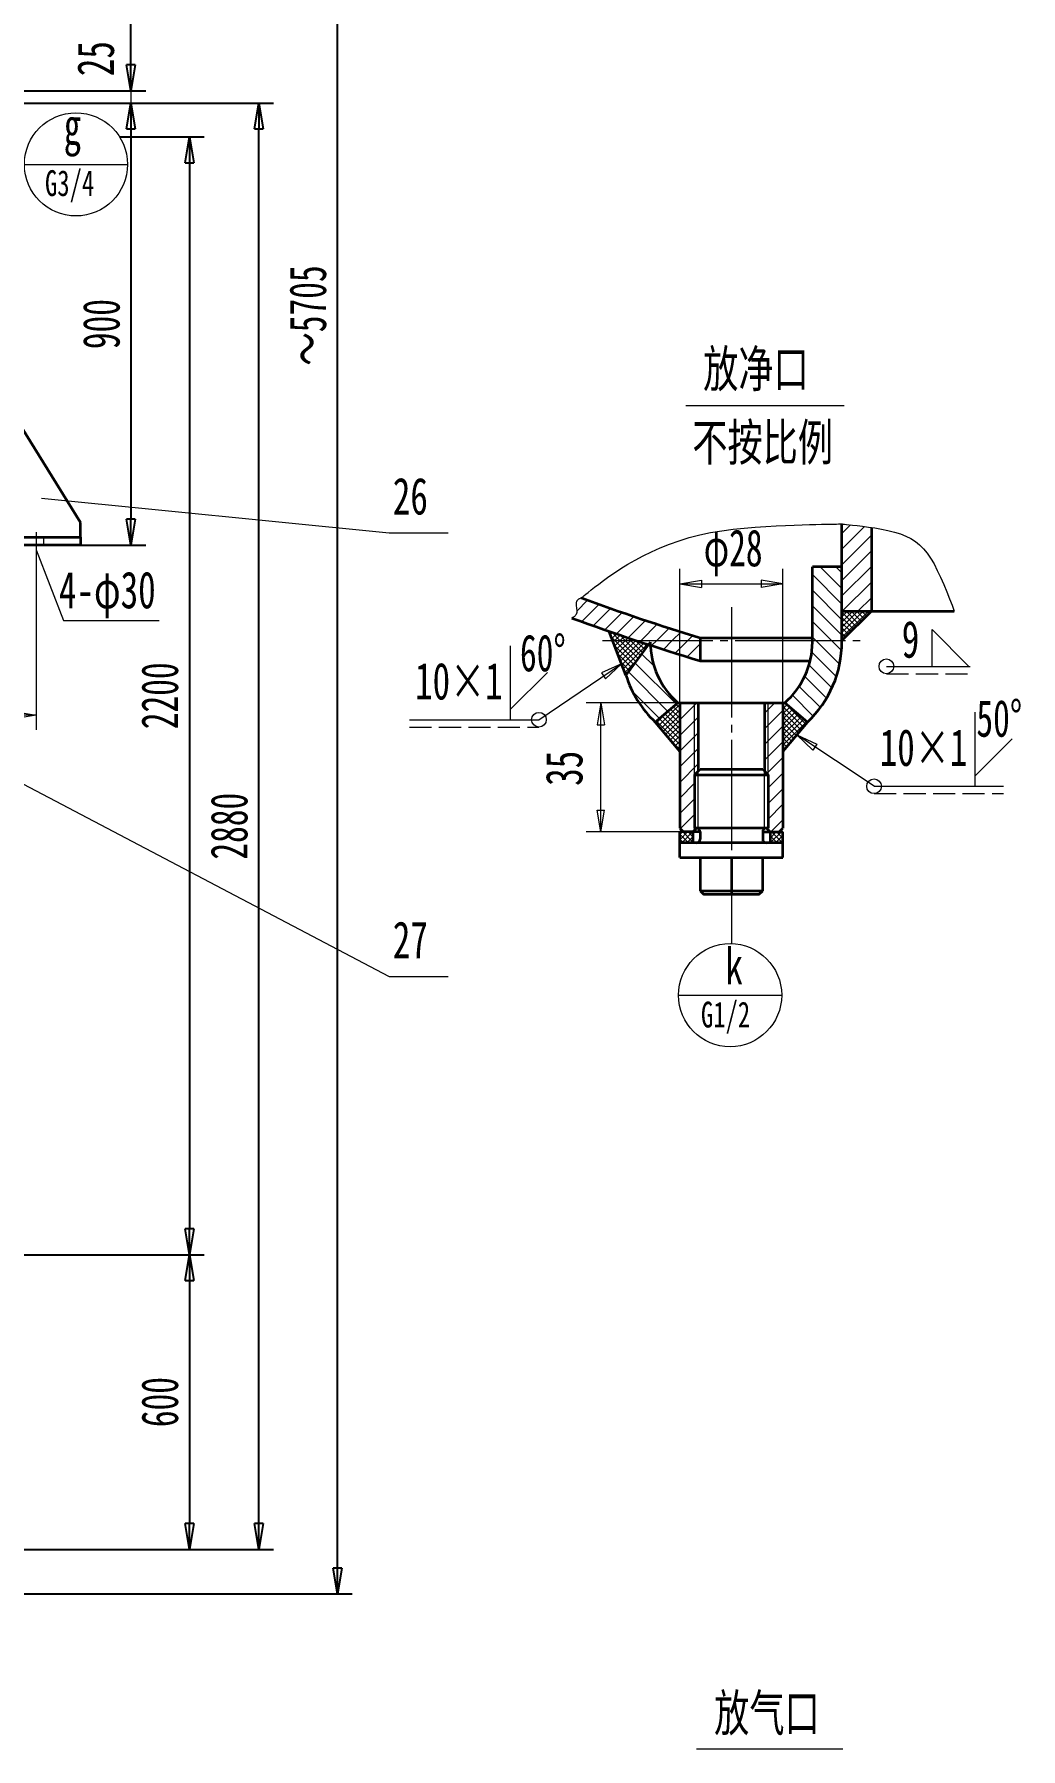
# Model space of a CAD drawing. Header units: inches. Extents: x 1789 to 2383, y -11 to 830.
# Drawn here: x 2042.4 to 2176.2, y 377.2 to 609.9 of the extents above; entities that cross this region are included whole.
import ezdxf
from ezdxf.enums import TextEntityAlignment as Align

# ---------------------------------------------------------------- set-up
doc = ezdxf.new("R2010")
doc.units = ezdxf.units.IN
doc.header["$MEASUREMENT"] = 0
doc.linetypes.add('DASHDOT', pattern=[18, 15, -1, 1, -1])
doc.linetypes.add('DASHED', pattern=[4, 3, -1])
doc.layers.get('0').update_dxf_attribs({"lineweight": 13})
doc.layers.get('Defpoints').update_dxf_attribs({"lineweight": 13})
for name, color, linetype, lineweight in [('1', 7, 'Continuous', 35), ('2', 7, 'DASHDOT', 13), ('3', 7, 'DASHED', 13), ('5', 7, 'Continuous', 15), ('细实线', 7, 'Continuous', 13)]:
    doc.layers.add(name, color=color, linetype=linetype, lineweight=lineweight)
doc.styles.add('style1', font='SIMFANG.TTF', dxfattribs={"width": 0.667})
doc.dimstyles.get("Standard").update_dxf_attribs({"dimtxt": 5, "dimasz": 3.5, "dimexe": 2, "dimexo": 0.0625, "dimgap": 1.5, "dimtad": 1, "dimdec": 0, "dimzin": 0, "dimdsep": 46, "dimtxsty": 'style1', "dimblk": 'CLOSED', "dimcen": 0.09, "dimadec": 0, "dimazin": 0, "dimtfac": 1, "dimtdec": 0, "dimtofl": 0, "dimtmove": 0, "dimatfit": 3, "dimldrblk": 'CLOSED', "dimfxl": 0, "dimtolj": 1, "dimtzin": 0, "dimarcsym": 0})

# ---------------------------------------------------------------- blocks, each defined once
blk = doc.blocks.new('_Closed')
at = {"color": 0, "linetype": 'ByBlock', "lineweight": -2}
for p, q in [((-1, 0.167), (0, 0)), ((-1, 0.167), (-1, -0.167)), ((0, 0), (-1, -0.167)), ((0, 0), (-1, 0))]:
    blk.add_line(p, q, dxfattribs=at)
blk = doc.blocks.new('*D90')
at = {"layer": '5', "color": 0, "lineweight": -2}
for p, q in [((2028.41, 600.61), (2057.48, 600.61)), ((2055.48, 597.11), (2055.48, 544.11)), ((2041.62, 540.61), (2057.48, 540.61))]:
    blk.add_line(p, q, dxfattribs=at)
at = {"layer": 'Defpoints', "color": 0, "lineweight": 15}
for p in [(2028.35, 600.61), (2041.56, 540.61), (2055.48, 540.61)]:
    blk.add_point(p, dxfattribs=at)
at = {"layer": '5', "color": 0, "lineweight": -2, "xscale": 3.5, "yscale": 3.5, "zscale": 3.5}
for p, rotation in [((2055.48, 600.61), 90), ((2055.48, 540.61), 270)]:
    blk.add_blockref('_Closed', p, dxfattribs=dict(at, rotation=rotation))
at = {"layer": '5', "color": 0, "insert": (2051.48, 570.61), "char_height": 5, "attachment_point": 5, "rotation": 90, "style": 'style1'}
blk.add_mtext('\\A1;900', dxfattribs=at)
blk = doc.blocks.new('*U49')
at = {"layer": '5'}
for p, q in [((-297.89, 166.4), (-296.69, 167.6, 1)), ((-297.89, 164.28), (-295.39, 166.78)), ((-297.89, 162.16), (-295.39, 164.66)), ((-297.89, 160.04), (-295.89, 162.04)), ((-297.89, 157.92), (-295.89, 159.92)), ((-297.82, 155.87), (-295.89, 157.8))]:
    blk.add_line(p, q, dxfattribs=at)
blk = doc.blocks.new('*U12')
at = {"layer": '5'}
for p, q in [((-297.89, 166.4), (-296.69, 167.6, 1)), ((-297.89, 164.28), (-295.39, 166.78)), ((-297.89, 162.16), (-295.39, 164.66)), ((-297.89, 160.04), (-295.89, 162.04)), ((-297.89, 157.92), (-295.89, 159.92)), ((-297.82, 155.87), (-295.89, 157.8))]:
    blk.add_line(p, q, dxfattribs=at)
blk = doc.blocks.new('*U13')
at = {"layer": '5'}
for p, q in [((-283.89, 171.92), (-286.39, 169.42, 1)), ((-283.89, 169.8), (-286.39, 167.3))]:
    blk.add_line(p, q, dxfattribs=at)
blk = doc.blocks.new('*U14')
at = {"layer": '5'}
for p, q in [((-283.89, 167.68), (-286.39, 165.18, 1)), ((-283.89, 165.56), (-286.07, 163.38)), ((-285.89, 161.43), (-283.89, 163.43)), ((-285.89, 159.31), (-283.89, 161.31)), ((-285.89, 157.19), (-283.89, 159.19)), ((-285.51, 155.45), (-283.89, 157.07))]:
    blk.add_line(p, q, dxfattribs=at)
blk = doc.blocks.new('*U15')
at = {"layer": '5'}
for p, q in [((-297.89, 155.09), (-297.53, 155.45)), ((-297.89, 154.38), (-296.83, 155.45)), ((-296.69, 153.95), (-297.89, 155.15)), ((-297.4, 153.95), (-297.89, 154.44, 1)), ((-297.62, 153.95), (-296.14, 155.43)), ((-296.14, 154.1), (-297.48, 155.45)), ((-296.91, 153.95), (-296.14, 154.72)), ((-296.14, 154.81), (-296.77, 155.45)), ((-296.21, 153.95), (-296.14, 154.01))]:
    blk.add_line(p, q, dxfattribs=at)
blk = doc.blocks.new('*U16')
at = {"layer": '5'}
for p, q in [((-285.64, 155.32), (-285.51, 155.45)), ((-285.64, 154.61), (-284.81, 155.45)), ((-284.67, 153.95), (-285.64, 154.92)), ((-285.38, 153.95), (-285.64, 154.21, 1)), ((-285.6, 153.95), (-284.1, 155.45)), ((-283.96, 153.95), (-285.46, 155.45)), ((-284.89, 153.95), (-283.89, 154.95)), ((-283.89, 154.58), (-284.75, 155.45)), ((-284.19, 153.95), (-283.89, 154.24)), ((-283.89, 155.29), (-284.05, 155.45))]:
    blk.add_line(p, q, dxfattribs=at)
blk = doc.blocks.new('*U17')
at = {"layer": '5'}
for p, q in [((-297.89, 172.77), (-297.71, 172.95, 1)), ((-297.89, 170.65), (-295.59, 172.95)), ((-297.89, 168.53), (-295.39, 171.03)), ((-296.69, 167.6), (-295.39, 168.9))]:
    blk.add_line(p, q, dxfattribs=at)
blk = doc.blocks.new('*U18')
at = {"layer": '5'}
for p, q in [((-283.89, 172.86), (-283.8, 172.95)), ((-283.89, 172.15), (-283.34, 172.7)), ((-281.12, 169.68), (-283.89, 172.45)), ((-283.89, 171.45), (-282.96, 172.37)), ((-280.79, 170.06), (-283.68, 172.95)), ((-283.89, 170.74), (-282.58, 172.05)), ((-281.44, 169.29), (-283.89, 171.74)), ((-283.89, 170.03), (-282.19, 171.73)), ((-283.89, 169.33), (-281.81, 171.41)), ((-283.89, 168.62), (-281.42, 171.08)), ((-281.76, 168.91), (-283.89, 171.04)), ((-283.89, 167.91), (-281.04, 170.76)), ((-283.89, 167.2), (-280.65, 170.44)), ((-282.08, 168.52), (-283.89, 170.33)), ((-282.41, 168.14), (-283.89, 169.62)), ((-282.73, 167.75), (-283.89, 168.91)), ((-283.05, 167.37), (-283.89, 168.21)), ((-283.37, 166.99), (-283.89, 167.5)), ((-283.89, 166.5), (-283.24, 167.14)), ((-283.7, 166.6), (-283.89, 166.79, 1))]:
    blk.add_line(p, q, dxfattribs=at)
blk = doc.blocks.new('*U52')
at = {"layer": '5'}
for p, q in [((-297.89, 172.95), (-310.59, 172.95)), ((-308.59, 172.95), (-309.09, 169.99)), ((-308.59, 155.45), (-308.59, 172.95)), ((-308.59, 172.95), (-308.1, 169.99)), ((-309.09, 169.99), (-308.1, 169.99)), ((-308.59, 155.45), (-309.09, 158.4)), ((-309.09, 158.4), (-308.1, 158.4)), ((-308.59, 155.45), (-308.1, 158.4)), ((-297.39, 155.45), (-310.59, 155.45, 1))]:
    blk.add_line(p, q, dxfattribs=at)
blk = doc.blocks.new('*U53')
at = {"layer": '5'}
for p, q in [((-311.87, 185.42), (-310.41, 186.89, 1)), ((-311.19, 183.99), (-308.85, 186.33)), ((-309.63, 183.43), (-307.28, 185.78)), ((-308.06, 182.87), (-305.7, 185.23)), ((-306.49, 182.33), (-304.12, 184.69)), ((-304.9, 181.79), (-302.53, 184.16)), ((-303.14, 181.43), (-300.94, 183.64)), ((-301.02, 181.43), (-299.33, 183.12)), ((-298.9, 181.43), (-297.72, 182.61)), ((-296.78, 181.43), (-296.1, 182.11))]:
    blk.add_line(p, q, dxfattribs=at)
blk = doc.blocks.new('*U54')
at = {"layer": '5'}
for p, q in [((-303.31, 181.26), (-303.14, 181.43, 1)), ((-301.71, 180.73), (-301.02, 181.43)), ((-300.11, 180.22), (-298.9, 181.43)), ((-298.5, 179.71), (-296.78, 181.43)), ((-296.88, 179.21), (-295.1, 180.98)), ((-295.25, 178.72), (-295.1, 178.86))]:
    blk.add_line(p, q, dxfattribs=at)
blk = doc.blocks.new('*U55')
at = {"layer": '5'}
for p, q in [((-300.79, 169.83), (-297.89, 172.73)), ((-297.89, 171.57), (-298.75, 172.43)), ((-297.89, 172.27), (-298.37, 172.75)), ((-301.11, 170.21), (-299.63, 171.69, 1)), ((-297.89, 167.32), (-301.06, 170.49)), ((-297.89, 168.03), (-300.67, 170.82)), ((-300.47, 169.44), (-297.89, 172.02)), ((-297.89, 168.74), (-300.29, 171.14)), ((-300.14, 169.06), (-297.89, 171.31)), ((-297.89, 169.44), (-299.91, 171.46)), ((-299.82, 168.67), (-297.89, 170.61)), ((-297.89, 170.15), (-299.52, 171.78)), ((-299.5, 168.29), (-297.89, 169.9)), ((-297.89, 170.86), (-299.14, 172.11)), ((-299.17, 167.91), (-297.89, 169.19)), ((-297.89, 166.62), (-299.16, 167.89)), ((-298.85, 167.52), (-297.89, 168.48)), ((-298.53, 167.14), (-297.89, 167.78)), ((-298.21, 166.75), (-297.89, 167.07))]:
    blk.add_line(p, q, dxfattribs=at)
blk = doc.blocks.new('*U56')
at = {"layer": '5'}
for p, q in [((-306.91, 181.2), (-306.68, 181.43)), ((-304.14, 178.15), (-306.73, 180.74)), ((-303.84, 178.56), (-306.71, 181.43)), ((-306.71, 180.69), (-305.97, 181.43)), ((-306.52, 180.18), (-305.26, 181.43)), ((-306.32, 179.66), (-304.55, 181.43)), ((-304.44, 177.74), (-306.3, 179.6)), ((-306.13, 179.15), (-303.85, 181.43)), ((-303.54, 178.97), (-306.01, 181.43)), ((-305.93, 178.64), (-303.31, 181.26)), ((-305.74, 178.13), (-302.78, 181.08)), ((-305.54, 177.62), (-302.25, 180.91)), ((-303.24, 179.37), (-305.3, 181.43)), ((-302.94, 179.78), (-304.59, 181.43)), ((-302.64, 180.19), (-303.88, 181.43)), ((-302.34, 180.6), (-302.85, 181.11)), ((-304.74, 177.33), (-305.86, 178.46)), ((-305.04, 176.93), (-305.43, 177.31, 1)), ((-305.35, 177.1), (-303.7, 178.75))]:
    blk.add_line(p, q, dxfattribs=at)
blk = doc.blocks.new('*U57')
at = {"layer": '5'}
for p, q in [((-307.3, 182.22), (-307.01, 182.51)), ((-306.71, 181.43), (-307.17, 181.89, 1)), ((-306.01, 181.43), (-307.12, 182.55)), ((-307.1, 181.71), (-306.49, 182.33)), ((-306.68, 181.43), (-305.96, 182.15)), ((-305.3, 181.43), (-306.04, 182.18)), ((-305.97, 181.43), (-305.43, 181.97)), ((-305.26, 181.43), (-304.9, 181.79)), ((-304.59, 181.43), (-304.97, 181.81)), ((-304.55, 181.43), (-304.37, 181.61)), ((-303.88, 181.43), (-303.91, 181.46)), ((-303.85, 181.43), (-303.84, 181.43))]:
    blk.add_line(p, q, dxfattribs=at)
blk = doc.blocks.new('*U58')
at = {"layer": '5'}
for p, q in [((-275.89, 185.35), (-275.83, 185.4)), ((-275.89, 184.64), (-275.12, 185.4)), ((-275.89, 183.93), (-274.42, 185.4)), ((-275.89, 183.23), (-273.71, 185.4)), ((-275.89, 182.52), (-273, 185.4)), ((-275.89, 181.81), (-272.3, 185.4)), ((-273.97, 183.34), (-275.89, 185.25)), ((-274.33, 182.98), (-275.89, 184.55)), ((-273.62, 183.69), (-275.33, 185.4)), ((-273.26, 184.04), (-274.62, 185.4)), ((-272.91, 184.39), (-273.92, 185.4)), ((-272.55, 184.75), (-273.21, 185.4)), ((-272.2, 185.1), (-272.5, 185.4)), ((-274.68, 182.63), (-275.89, 183.84)), ((-275.04, 182.28), (-275.89, 183.13)), ((-275.39, 181.93), (-275.89, 182.43)), ((-275.74, 181.58), (-275.89, 181.72, 1))]:
    blk.add_line(p, q, dxfattribs=at)
blk = doc.blocks.new('*U59')
at = {"layer": '5'}
for p, q in [((-275.89, 195.95), (-274.73, 197.12, 1)), ((-275.89, 193.83), (-272.82, 196.9)), ((-275.89, 191.71), (-271.89, 195.71)), ((-275.89, 189.59), (-271.89, 193.59)), ((-275.89, 187.47), (-271.89, 191.47)), ((-275.83, 185.4), (-271.89, 189.35)), ((-273.71, 185.4), (-271.89, 187.23))]:
    blk.add_line(p, q, dxfattribs=at)
blk = doc.blocks.new('*U60')
for p, q in [((-296.6, 195.39), (-295.18, 195.76)), ((-295.18, 195.76), (-293.7, 196.07)), ((-293.7, 196.07), (-292.19, 196.32)), ((-292.19, 196.32), (-290.66, 196.52)), ((-290.66, 196.52), (-289.14, 196.69)), ((-289.14, 196.69), (-287.65, 196.82)), ((-287.65, 196.82), (-286.2, 196.91)), ((-286.2, 196.91), (-284.82, 196.99)), ((-284.82, 196.99), (-283.53, 197.05)), ((-283.53, 197.05), (-282.35, 197.09)), ((-282.35, 197.09), (-281.26, 197.13)), ((-281.26, 197.13), (-280.29, 197.16)), ((-280.29, 197.16), (-279.42, 197.18)), ((-279.42, 197.18), (-278.65, 197.2)), ((-278.65, 197.2), (-277.99, 197.21)), ((-277.99, 197.21), (-277.43, 197.22)), ((-277.43, 197.22), (-276.97, 197.23)), ((-276.97, 197.23), (-276.61, 197.23)), ((-276.61, 197.23), (-276.35, 197.24)), ((-276.35, 197.24), (-276.15, 197.24)), ((-276.15, 197.24), (-276.02, 197.24)), ((-276.02, 197.24), (-275.95, 197.24)), ((-275.95, 197.24), (-275.89, 197.24)), ((-275.91, 197.24), (-275.89, 197.24)), ((-302.87, 192.91), (-301.74, 193.47)), ((-301.74, 193.47), (-300.54, 194)), ((-300.54, 194), (-299.29, 194.5)), ((-299.29, 194.5), (-297.97, 194.97)), ((-297.97, 194.97), (-296.6, 195.39)), ((-306.74, 190.63), (-305.87, 191.19)), ((-305.87, 191.19), (-304.94, 191.77)), ((-304.94, 191.77), (-303.94, 192.34)), ((-303.94, 192.34), (-302.87, 192.91)), ((-309.92, 188.28), (-309.44, 188.66)), ((-309.44, 188.66), (-308.88, 189.09)), ((-308.88, 189.09), (-308.24, 189.57)), ((-308.24, 189.57), (-307.53, 190.09)), ((-307.53, 190.09), (-306.74, 190.63)), ((-311.24, 187.2), (-311.23, 187.21)), ((-311.24, 187.2), (-311.24, 187.2, 1)), ((-311.23, 187.21), (-311.2, 187.24)), ((-311.2, 187.24), (-311.13, 187.29)), ((-311.13, 187.29), (-311.02, 187.38)), ((-311.02, 187.38), (-310.85, 187.52)), ((-310.85, 187.52), (-310.62, 187.71)), ((-310.62, 187.71), (-310.31, 187.96)), ((-310.31, 187.96), (-309.92, 188.28))]:
    blk.add_line(p, q)
blk = doc.blocks.new('*U61')
for p, q in [((-311.94, 186.56), (-311.95, 186.41)), ((-311.95, 186.41), (-311.95, 186.25)), ((-311.95, 186.25), (-311.94, 186.07)), ((-311.9, 186.69), (-311.94, 186.56)), ((-311.85, 186.79), (-311.9, 186.69)), ((-311.78, 186.88), (-311.85, 186.79)), ((-311.7, 186.96), (-311.78, 186.88)), ((-311.62, 187.02), (-311.7, 186.96)), ((-311.54, 187.06), (-311.62, 187.02)), ((-311.47, 187.1), (-311.54, 187.06)), ((-311.4, 187.13), (-311.47, 187.1)), ((-311.35, 187.15), (-311.4, 187.13)), ((-311.31, 187.17), (-311.35, 187.15)), ((-311.28, 187.18), (-311.31, 187.17)), ((-311.26, 187.19), (-311.28, 187.18)), ((-311.25, 187.19), (-311.26, 187.19)), ((-311.24, 187.2), (-311.25, 187.2, 1)), ((-311.25, 187.2), (-311.25, 187.2)), ((-311.25, 187.2), (-311.25, 187.19)), ((-312.52, 184.48), (-312.53, 184.47)), ((-312.53, 184.47), (-312.53, 184.47)), ((-312.51, 184.48), (-312.52, 184.48)), ((-312.49, 184.49), (-312.51, 184.48)), ((-312.47, 184.51), (-312.49, 184.49)), ((-312.43, 184.53), (-312.47, 184.51)), ((-312.38, 184.56), (-312.43, 184.53)), ((-312.32, 184.6), (-312.38, 184.56)), ((-312.25, 184.64), (-312.32, 184.6)), ((-312.17, 184.7), (-312.25, 184.64)), ((-312.1, 184.77), (-312.17, 184.7)), ((-312.03, 184.86), (-312.1, 184.77)), ((-311.97, 184.96), (-312.03, 184.86)), ((-311.92, 185.07), (-311.97, 184.96)), ((-311.94, 186.07), (-311.92, 185.89)), ((-311.92, 185.89), (-311.89, 185.71)), ((-311.88, 185.21), (-311.92, 185.07)), ((-311.89, 185.71), (-311.88, 185.53)), ((-311.88, 185.53), (-311.87, 185.36)), ((-311.87, 185.36), (-311.88, 185.21))]:
    blk.add_line(p, q)
blk = doc.blocks.new('*U62')
for p, q in [((-275.89, 197.24), (-275.89, 197.24, 1)), ((-275.89, 197.24), (-275.87, 197.24)), ((-275.87, 197.24), (-275.81, 197.23)), ((-275.81, 197.23), (-275.71, 197.22)), ((-275.71, 197.22), (-275.53, 197.2)), ((-275.53, 197.2), (-275.27, 197.18)), ((-275.27, 197.18), (-274.91, 197.14)), ((-274.91, 197.14), (-274.43, 197.09)), ((-274.43, 197.09), (-273.81, 197.02)), ((-273.81, 197.02), (-273.09, 196.93)), ((-273.09, 196.93), (-272.29, 196.83)), ((-272.29, 196.83), (-271.42, 196.7)), ((-271.42, 196.7), (-270.53, 196.54)), ((-270.53, 196.54), (-269.64, 196.36)), ((-269.64, 196.36), (-268.77, 196.14)), ((-268.77, 196.14), (-267.95, 195.88)), ((-267.95, 195.88), (-267.21, 195.59)), ((-267.21, 195.59), (-266.53, 195.25)), ((-266.53, 195.25), (-265.91, 194.86)), ((-265.91, 194.86), (-265.35, 194.4)), ((-265.35, 194.4), (-264.82, 193.88)), ((-264.82, 193.88), (-264.33, 193.27)), ((-264.33, 193.27), (-263.85, 192.59)), ((-263.85, 192.59), (-263.39, 191.81)), ((-263.39, 191.81), (-262.94, 190.94)), ((-262.94, 190.94), (-262.49, 190)), ((-262.49, 190), (-262.07, 189.03)), ((-262.07, 189.03), (-261.66, 188.05)), ((-261.66, 188.05), (-261.28, 187.09)), ((-261.28, 187.09), (-260.94, 186.2)), ((-260.94, 186.2), (-260.65, 185.4))]:
    blk.add_line(p, q)
blk = doc.blocks.new('*U65')
at = {"layer": '5'}
for p, q in [((-297.89, 172.95), (-297.89, 191.13, 1)), ((-283.89, 172.95), (-283.89, 191.13)), ((-297.89, 189.13), (-294.93, 189.62)), ((-297.89, 189.13), (-283.89, 189.13)), ((-297.89, 189.13), (-294.93, 188.64)), ((-294.93, 189.62), (-294.93, 188.64)), ((-283.89, 189.13), (-286.85, 189.62)), ((-286.85, 189.62), (-286.85, 188.64)), ((-283.89, 189.13), (-286.85, 188.64))]:
    blk.add_line(p, q, dxfattribs=at)
blk = doc.blocks.new('*D105')
at = {"layer": '5', "color": 0, "lineweight": -2}
for p, q in [((1972.18, 653.85), (2057.48, 653.85)), ((2055.48, 605.78), (2055.48, 650.35)), ((2031.35, 602.28), (2057.48, 602.28))]:
    blk.add_line(p, q, dxfattribs=at)
at = {"layer": 'Defpoints', "color": 0, "lineweight": 15}
for p in [(1972.12, 653.85), (2055.48, 653.85), (2031.28, 602.28)]:
    blk.add_point(p, dxfattribs=at)
at = {"layer": '5', "color": 0, "lineweight": -2, "xscale": 3.5, "yscale": 3.5, "zscale": 3.5}
for p, rotation in [((2055.48, 653.85), 90), ((2055.48, 602.28), 270)]:
    blk.add_blockref('_Closed', p, dxfattribs=dict(at, rotation=rotation))
at = {"layer": '5', "color": 0, "insert": (2051.48, 628.06), "char_height": 5, "attachment_point": 5, "rotation": 90, "style": 'style1'}
blk.add_mtext('\\A1;～775', dxfattribs=at)
blk = doc.blocks.new('*D106')
at = {"layer": '5', "color": 0, "lineweight": -2}
for p, q in [((2031.35, 600.61), (2074.82, 600.61)), ((2072.82, 407.78), (2072.82, 597.11)), ((1953.68, 404.28), (2074.82, 404.28))]:
    blk.add_line(p, q, dxfattribs=at)
at = {"layer": 'Defpoints', "color": 0, "lineweight": 15}
for p in [(2031.28, 600.61), (2072.82, 600.61), (1953.62, 404.28)]:
    blk.add_point(p, dxfattribs=at)
at = {"layer": '5', "color": 0, "lineweight": -2, "xscale": 3.5, "yscale": 3.5, "zscale": 3.5}
for p, rotation in [((2072.82, 600.61), 90), ((2072.82, 404.28), 270)]:
    blk.add_blockref('_Closed', p, dxfattribs=dict(at, rotation=rotation))
at = {"layer": '5', "color": 0, "insert": (2068.82, 502.45), "char_height": 5, "attachment_point": 5, "rotation": 90, "style": 'style1'}
blk.add_mtext('\\A1;2880', dxfattribs=at)
blk = doc.blocks.new('*D88')
at = {"layer": '5', "color": 0, "lineweight": -2}
for p, q in [((1956.57, 746.22), (2085.5, 746.22)), ((2083.5, 401.73), (2083.5, 742.72)), ((1956.19, 398.23), (2085.5, 398.23))]:
    blk.add_line(p, q, dxfattribs=at)
at = {"layer": 'Defpoints', "color": 0, "lineweight": 15}
for p in [(1956.51, 746.22, 1.42), (2083.5, 746.22), (1956.13, 398.23)]:
    blk.add_point(p, dxfattribs=at)
at = {"layer": '5', "color": 0, "lineweight": -2, "xscale": 3.5, "yscale": 3.5, "zscale": 3.5}
for p, rotation in [((2083.5, 746.22), 90), ((2083.5, 398.23), 270)]:
    blk.add_blockref('_Closed', p, dxfattribs=dict(at, rotation=rotation))
at = {"layer": '5', "color": 0, "insert": (2079.5, 571.77), "char_height": 5, "attachment_point": 5, "rotation": 90, "style": 'style1'}
blk.add_mtext('\\A1;～5705', dxfattribs=at)
blk = doc.blocks.new('*D112')
at = {"layer": 'Defpoints', "color": 0, "linetype": 'Continuous', "lineweight": 15}
for p in [(2053.93, 596.02), (2028.28, 444.28), (2063.41, 444.28)]:
    blk.add_point(p, dxfattribs=at)
at = {"layer": '细实线', "color": 0, "linetype": 'Continuous', "lineweight": -2}
for p, q in [((2054, 596.02), (2065.41, 596.02)), ((2063.41, 592.52), (2063.41, 447.78)), ((2028.35, 444.28), (2065.41, 444.28))]:
    blk.add_line(p, q, dxfattribs=at)
at = {"layer": '细实线', "color": 0, "linetype": 'Continuous', "lineweight": -2, "xscale": 3.5, "yscale": 3.5, "zscale": 3.5}
for p, rotation in [((2063.41, 596.02), 90), ((2063.41, 444.28), 270)]:
    blk.add_blockref('_Closed', p, dxfattribs=dict(at, rotation=rotation))
at = {"layer": '细实线', "color": 0, "linetype": 'Continuous', "lineweight": 15, "insert": (2059.41, 520.15), "char_height": 5, "attachment_point": 5, "rotation": 90, "style": 'style1'}
blk.add_mtext('\\A1;2200', dxfattribs=at)
blk = doc.blocks.new('*D113')
at = {"layer": 'Defpoints', "color": 0, "linetype": 'Continuous', "lineweight": 15}
for p in [(2028.35, 444.28), (1954.18, 404.28), (2063.41, 404.28)]:
    blk.add_point(p, dxfattribs=at)
at = {"layer": '细实线', "color": 0, "linetype": 'Continuous', "lineweight": -2}
for p, q in [((2028.41, 444.28), (2065.41, 444.28)), ((2063.41, 440.78), (2063.41, 407.78)), ((1954.24, 404.28), (2065.41, 404.28))]:
    blk.add_line(p, q, dxfattribs=at)
at = {"layer": '细实线', "color": 0, "linetype": 'Continuous', "lineweight": -2, "xscale": 3.5, "yscale": 3.5, "zscale": 3.5}
for p, rotation in [((2063.41, 444.28), 90), ((2063.41, 404.28), 270)]:
    blk.add_blockref('_Closed', p, dxfattribs=dict(at, rotation=rotation))
at = {"layer": '细实线', "color": 0, "linetype": 'Continuous', "lineweight": 15, "insert": (2059.41, 424.28), "char_height": 5, "attachment_point": 5, "rotation": 90, "style": 'style1'}
blk.add_mtext('\\A1;600', dxfattribs=at)

msp = doc.modelspace()

# ---------------------------------------------------------------- linework, layer by layer
for p, q in [((2131.953, 501.93), (2131.953, 519.18)), ((2141.953, 501.93), (2141.953, 519.18)), ((2132.453, 502.18), (2132.453, 509.93)), ((2141.453, 502.18), (2141.453, 509.93))]:
    msp.add_line(p, q)
at = {"layer": '1', "color": 7}
for p, q in [((2048.631, 543.68), (2037.298, 561.947)), ((2048.631, 541.68), (2048.631, 543.68)), ((2035.298, 541.68), (2048.631, 541.68)), ((2048.631, 540.614), (2036.631, 540.614)), ((2048.631, 541.68), (2048.631, 540.614))]:
    msp.add_line(p, q, dxfattribs=at)
at = {"layer": '1'}
for p, q in [((2151.953, 527.454), (2151.953, 543.478)), ((2155.953, 543.004), (2155.953, 531.639)), ((2147.953, 527.454), (2147.953, 537.665)), ((2151.953, 537.665), (2147.953, 537.665)), ((2155.953, 531.639), (2151.952, 527.665)), ((2151.953, 531.639), (2167.193, 531.639)), ((2122.647, 522.944), (2120.377, 528.9)), ((2125.953, 527.454), (2122.647, 522.944)), ((2132.739, 528.039), (2132.739, 524.906)), ((2132.739, 528.039), (2147.953, 528.039)), ((2132.739, 524.906), (2147.654, 524.906)), ((2126.614, 516.587), (2129.705, 519.18, 6.283)), ((2129.705, 519.18), (2129.953, 519.18)), ((2129.953, 519.18), (2143.953, 519.18)), ((2129.953, 519.18), (2129.953, 502.18)), ((2132.453, 519.18), (2132.453, 509.93)), ((2141.453, 519.18), (2141.453, 509.93)), ((2143.953, 519.18), (2143.953, 502.18)), ((2143.953, 519.18), (2144.202, 519.18)), ((2147.292, 516.587), (2144.202, 519.18, 6.283)), ((2126.614, 516.587), (2129.953, 512.607, 6.283)), ((2147.292, 516.587), (2143.953, 512.607)), ((2131.953, 509.43), (2132.703, 510.18)), ((2132.703, 510.18), (2141.203, 510.18)), ((2141.203, 510.18), (2141.953, 509.43)), ((2131.953, 509.43), (2131.953, 502.18)), ((2131.953, 509.43), (2141.953, 509.43)), ((2141.953, 509.43), (2141.953, 502.18)), ((2129.953, 502.18), (2130.453, 501.68)), ((2129.953, 498.18), (2129.953, 501.68)), ((2132.703, 501.68), (2129.953, 501.68)), ((2131.703, 501.68), (2132.203, 502.18)), ((2131.703, 501.68), (2131.703, 500.18)), ((2141.953, 502.18), (2131.953, 502.18)), ((2132.703, 501.68), (2132.703, 500.68, 6.283)), ((2141.203, 501.68), (2141.203, 500.68, 6.283)), ((2141.203, 501.68), (2143.953, 501.68)), ((2142.203, 501.68), (2141.703, 502.18)), ((2142.203, 501.68), (2142.203, 500.18)), ((2143.453, 501.68), (2143.953, 502.18)), ((2143.953, 498.18), (2143.953, 501.68)), ((2143.953, 500.18), (2129.953, 500.18, 6.283)), ((2129.953, 498.18), (2143.953, 498.18)), ((2132.703, 498.18), (2132.703, 493.68)), ((2136.953, 498.18), (2136.953, 493.218)), ((2141.203, 493.68), (2141.203, 498.18)), ((2132.703, 493.68), (2133.203, 493.18)), ((2132.703, 493.68), (2141.203, 493.68)), ((2140.703, 493.18), (2141.203, 493.68)), ((2140.703, 493.18), (2133.203, 493.18))]:
    msp.add_line(p, q, dxfattribs=at)
for centre, radius, start, end in [((2219.703, 815.158), 300, 249.89835, 253.14919), ((2219.703, 815.158), 303, 249.84738, 253.32094), ((2136.953, 527.454), 11, 180, 228.78077), ((2136.953, 527.454), 11, 311.21923, 0), ((2136.953, 527.454), 15, 313.57247, 0), ((2136.953, 527.454), 15, 197.5, 226.42753), ((2132.203, 501.68), 0.5, 0, 90), ((2132.203, 500.68), 0.5, 270, 0), ((2141.703, 501.68), 0.5, 90, 180), ((2141.703, 500.68), 0.5, 180, 270)]:
    msp.add_arc(centre, radius, start, end, dxfattribs=at)
at = {"layer": '2'}
for p, q in [((2042.631, 542.347), (2042.631, 539.946)), ((2136.953, 532.192), (2136.953, 486.512)), ((2119.453, 527.665), (2154.453, 527.665))]:
    msp.add_line(p, q, dxfattribs=at)
at = {"layer": '3'}
for p, q in [((2043.631, 541.68), (2043.631, 540.614)), ((2157.999, 523.15), (2169.373, 523.15)), ((2093.269, 515.898), (2110.834, 515.898, 6.283)), ((2156.325, 506.878), (2173.889, 506.878))]:
    msp.add_line(p, q, dxfattribs=at)
at = {"layer": '5'}
for p, q in [((2055.485, 600.614), (2055.485, 607.296)), ((2041.014, 592.29, -6.562), (2055.014, 592.29, -6.562)), ((2055.013, 592.399, -13.124), (2055.015, 592.399, -13.124)), ((2130.756, 559.561, 0.052), (2152.262, 559.561, 0.775)), ((2090.522, 542.258), (2098.522, 542.258)), ((2042.631, 539.946), (2042.631, 515.531)), ((2151.953, 534.726), (2149.013, 537.665)), ((2151.135, 537.665), (2151.953, 536.847)), ((2151.953, 532.604), (2147.953, 536.604)), ((2151.953, 530.483), (2147.953, 534.483)), ((2151.953, 528.362), (2147.953, 532.362)), ((2147.953, 530.24), (2151.908, 526.286)), ((2164.184, 524.15), (2164.184, 529.15)), ((2164.184, 529.15), (2169.184, 524.15)), ((2004.951, 527.077), (2090.522, 482.031)), ((2106.992, 516.953), (2106.992, 526.953, 1)), ((2125.975, 526.763), (2125.67, 527.068)), ((2147.867, 526.083), (2151.198, 522.753)), ((2147.953, 528.119), (2151.645, 524.427)), ((2110.816, 516.898, 1.306), (2122.053, 524.504, 1.985)), ((2122.053, 524.504, 0.985), (2119.326, 523.253, 0.985)), ((2122.053, 524.504, 0.985), (2119.879, 522.437, 0.985)), ((2123.876, 524.619), (2129.493, 519.002)), ((2126.459, 524.157), (2124.773, 525.844)), ((2150.6, 521.229), (2147.5, 524.329)), ((2157.999, 524.15), (2169.373, 524.15)), ((2106.992, 518.32), (2111.992, 523.32)), ((2119.326, 523.253, 0.985), (2119.879, 522.437, 0.985)), ((2122.978, 523.395), (2128.339, 518.034)), ((2149.03, 518.557), (2146.157, 521.43)), ((2149.874, 519.834), (2146.916, 522.792)), ((2123.568, 520.685), (2127.186, 517.066)), ((2142.858, 519.18), (2141.453, 517.776)), ((2148.076, 517.39), (2145.242, 520.223)), ((2042.631, 517.531), (2042.631, 515.531)), ((2093.269, 516.898), (2110.834, 516.898, 1)), ((2170.047, 507.934), (2170.047, 517.934, 1)), ((2156.325, 507.878), (2145.819, 514.831, 1)), ((2145.819, 514.831), (2148.559, 513.609)), ((2145.819, 514.831), (2148.015, 512.786)), ((2147.048, 516.296), (2147.015, 516.329)), ((2148.559, 513.609), (2148.015, 512.786)), ((2170.047, 509.3), (2175.047, 514.3)), ((2156.325, 507.878), (2173.889, 507.878, 1)), ((2090.522, 482.031), (2098.522, 482.031)), ((2129.786, 479.514, -0.083), (2143.786, 479.514, 1.083)), ((2132.212, 377.227, 0.285), (2152.07, 377.227, 0.898))]:
    msp.add_line(p, q, dxfattribs=at)
for centre, radius in [((2048.014, 592.29, -6.562), 7), ((2157.999, 524.15), 1), ((2110.834, 516.898), 1), ((2156.325, 507.878), 1), ((2136.786, 479.514), 7)]:
    msp.add_circle(centre, radius, dxfattribs=at)
at = {"layer": '细实线', "linetype": 'Continuous', "lineweight": 15}
for p, q in [((2043.357, 546.967), (2090.522, 542.258)), ((2042.631, 539.946), (2046.319, 530.384)), ((2046.319, 530.384), (2059.329, 530.384))]:
    msp.add_line(p, q, dxfattribs=at)

# ---------------------------------------------------------------- block references
for name in ['*U60', '*U62', '*U59', '*U65', '*U61', '*U53', '*U58', '*U57', '*U56', '*U54', '*U52', '*U55', '*U17', '*U18', '*U13', '*U49', '*U12', '*U14', '*U15', '*U16']:
    msp.add_blockref(name, (2427.842, 346.235))
at = {"layer": '5', "xscale": 3.5, "yscale": 3.5, "zscale": 3.5}
msp.add_blockref('_Closed', (2042.631, 517.531), dxfattribs=at)

# ---------------------------------------------------------------- texts
at = {"layer": '5', "style": 'style1', "width": 0.7}
for s, p in [('25', (2054.677, 604.259)), ('35', (2118.249, 507.93))]:
    msp.add_text(s, height=5, rotation=90, dxfattribs=at).set_placement(p, align=Align.BOTTOM_LEFT)
for s, height, p in [('g', 5, (2046.349, 593.461, -13.124)), ('G3/4', 3.5, (2043.819, 586.942, -13.124)), ('放净口', 5, (2133.136, 560.535)), ('不按比例', 5, (2131.652, 550.559)), ('26', 5, (2091.012, 543.258)), ('4-φ30', 5, (2045.696, 530.524, -13.124)), ('9', 5, (2160.076, 523.823)), ('10×1', 5, (2094.027, 518.152)), ('10×1', 5, (2157.082, 509.132)), ('27', 5, (2091.012, 483.031)), ('k', 5, (2136.134, 479.487)), ('G1/2', 3.5, (2132.832, 474.082)), ('放气口', 5, (2134.622, 378.085))]:
    msp.add_text(s, height=height, dxfattribs=at).set_placement(p, align=Align.BOTTOM_LEFT)
at = {"layer": '5', "char_height": 5, "attachment_point": 7, "style": 'style1'}
for s, insert in [('φ28', (2133.203, 536.366)), ('60%%d', (2108.267, 523.393)), ('50%%d', (2170.205, 514.513))]:
    msp.add_mtext(s, dxfattribs=dict(at, insert=insert))

# ---------------------------------------------------------------- dimensions: what is measured, and where the dimension line sits
at = {"layer": '5'}
for base, p1, p2, text, picture, middle in [((2083.502, 746.218), (1956.131, 398.228), (1956.511, 746.218, 1.42), '～5705', '*D88', (2083.502, 571.771)), ((2072.817, 600.614), (1953.618, 404.28), (2031.285, 600.614), '2880', '*D106', (2072.817, 502.447))]:
    dim = msp.add_linear_dim(base=base, p1=p1, p2=p2, angle=90, text=text, dimstyle='Standard', dxfattribs=at)
    dim.commit()
    dim.dimension.update_dxf_attribs({"geometry": picture, "text_midpoint": middle, "dimtype": 160})
for base, p1, p2, text, picture, middle in [((2055.485, 653.85), (2031.285, 602.28), (1972.119, 653.85), '～775', '*D105', (2051.485, 628.065)), ((2055.485, 540.614), (2028.347, 600.614), (2041.558, 540.614), '900', '*D90', (2051.485, 570.614))]:
    dim = msp.add_linear_dim(base=base, p1=p1, p2=p2, angle=90, text=text, dimstyle='Standard', dxfattribs=at)
    dim.commit()
    dim.dimension.update_dxf_attribs({"geometry": picture, "text_midpoint": middle})
at = {"layer": '细实线', "linetype": 'Continuous', "lineweight": 15}
dim = msp.add_linear_dim(base=(2063.412, 444.28), p1=(2053.935, 596.024), p2=(2028.285, 444.28), angle=90, text='2200', dimstyle='Standard', dxfattribs=at)
dim.commit()
dim.dimension.update_dxf_attribs({"geometry": '*D112', "text_midpoint": (2063.412, 520.152), "dimtype": 160})
dim = msp.add_linear_dim(base=(2063.412, 404.28), p1=(2028.347, 444.28), p2=(1954.18, 404.28), angle=90, text='600', dimstyle='Standard', dxfattribs=at)
dim.commit()
dim.dimension.update_dxf_attribs({"geometry": '*D113', "text_midpoint": (2059.412, 424.28)})

doc.saveas('drawing.dxf')
